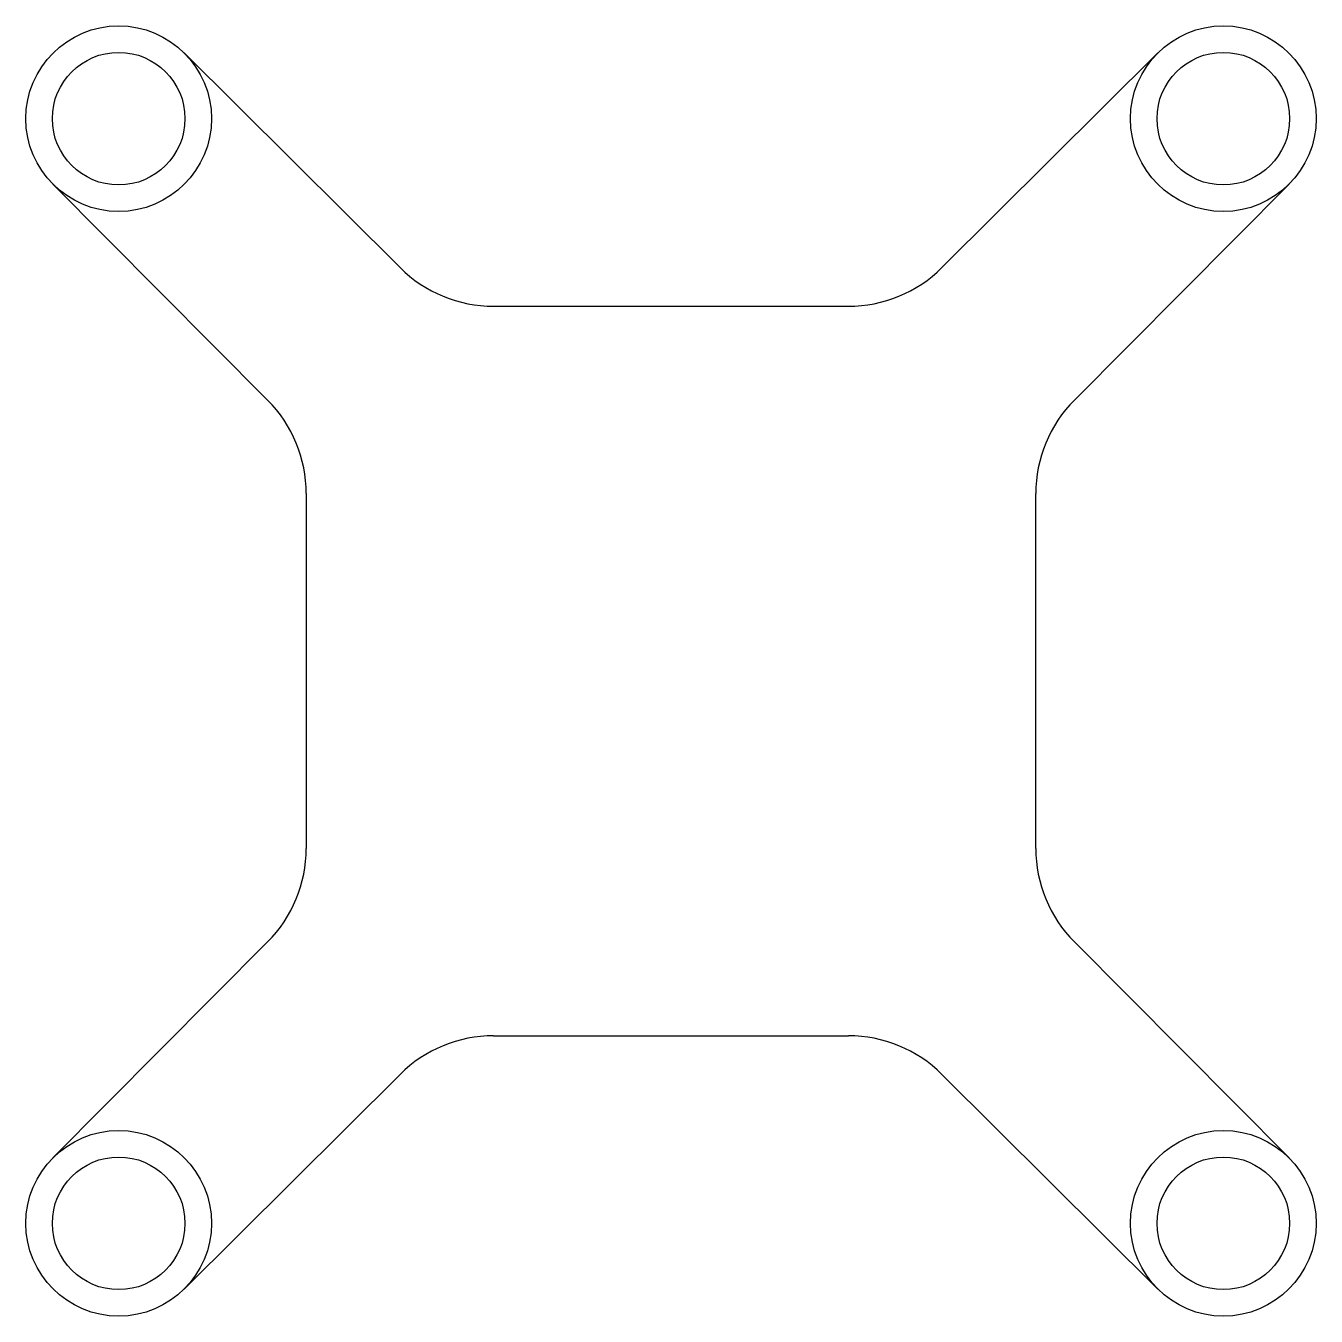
# Model space of a CAD drawing. Header units: millimetres. Extents: x 2279.6 to 2376.9, y 2523.5 to 2620.8.
import ezdxf

# ---------------------------------------------------------------- set-up
doc = ezdxf.new("R2010")
doc.units = ezdxf.units.MM

# ---------------------------------------------------------------- blocks, each defined once
blk = doc.blocks.new('*U5')
for p, q in [((10.582, -0.597), (-5.698, 15.597)), ((0.597, -10.582), (-15.597, 5.698))]:
    blk.add_line(p, q)
for radius in [7, 5]:
    blk.add_circle((-10.634, 10.634), radius)
for centre, start, end in [((17.634, 6.492), 225.15036, 270), ((-6.492, -17.634), 0, 44.84964)]:
    blk.add_arc(centre, 10, start, end)
blk = doc.blocks.new('*U6')
at = {"color": 0, "linetype": 'ByBlock', "lineweight": -2, "transparency": 16777216}
blk.add_blockref('*U5', (2297.233, 2603.135), dxfattribs=at)
for p, rotation in [((2359.248, 2603.135), 270.0000000000001), ((2297.233, 2541.12), 90.00000000000003), ((2359.248, 2541.12), 180)]:
    blk.add_blockref('*U5', p, dxfattribs=dict(at, rotation=rotation))

msp = doc.modelspace()

# ---------------------------------------------------------------- linework, layer by layer
for p, q in [((2314.867, 2599.628), (2341.614, 2599.628)), ((2300.741, 2585.501), (2300.741, 2558.754)), ((2355.741, 2558.754), (2355.741, 2585.501)), ((2314.867, 2544.628), (2341.614, 2544.628))]:
    msp.add_line(p, q)

# ---------------------------------------------------------------- block references
msp.add_blockref('*U6', (0, 0))

doc.saveas('drawing.dxf')
